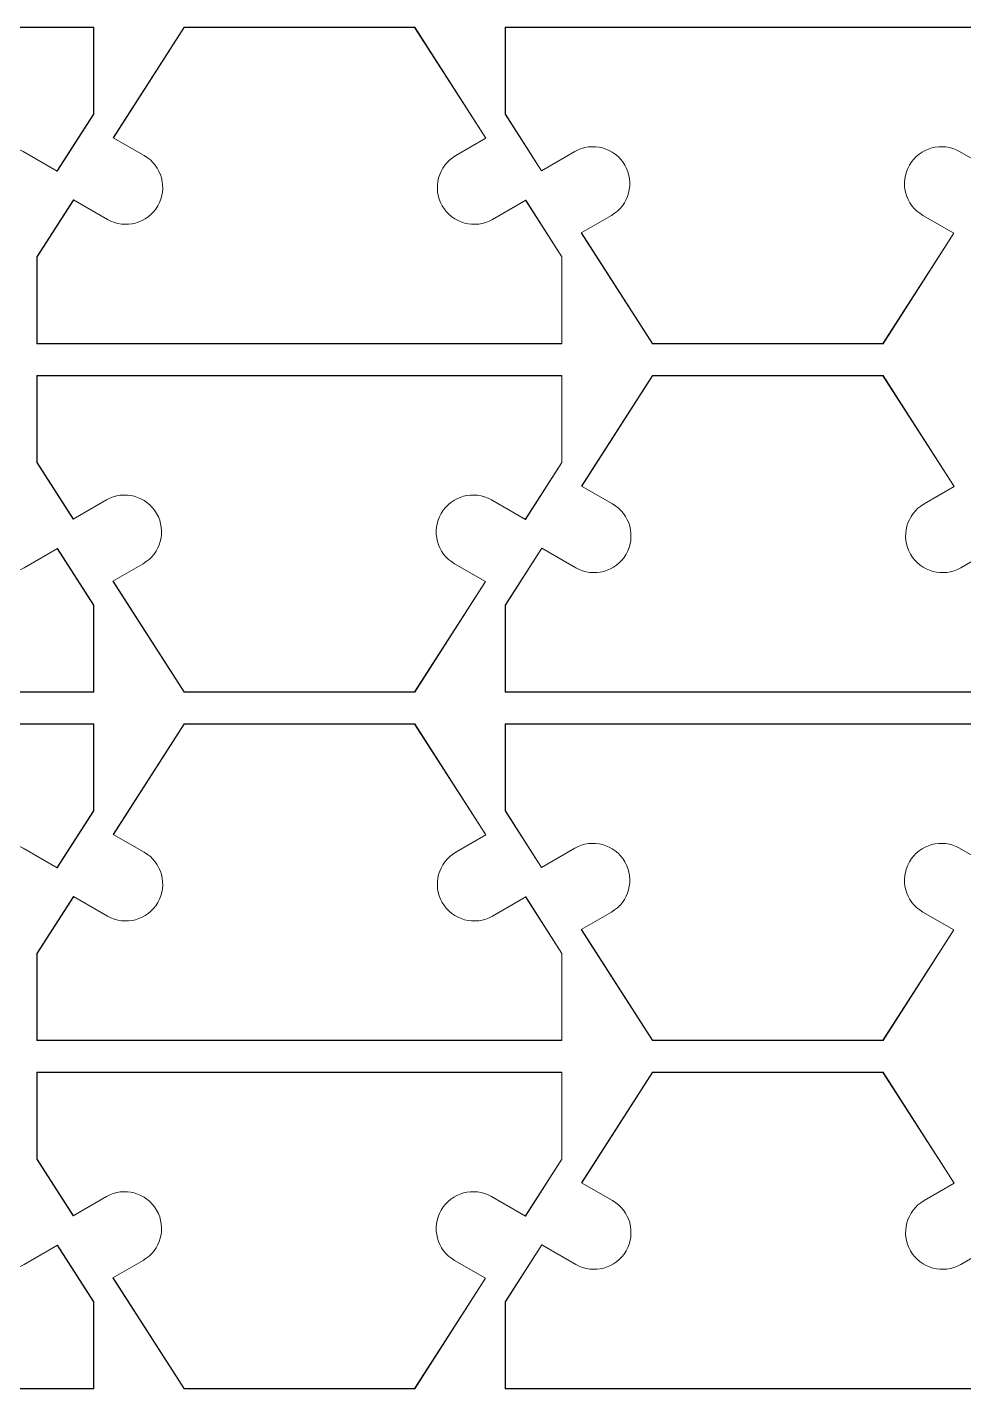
# Model space of a CAD drawing. Header units: metres. Extents: x 0 to 297, y 0 to 147.
# Drawn here: x 86.2 to 164.2, y 4.5 to 117.9 of the extents above; entities that cross this region are included whole.
import ezdxf

# ---------------------------------------------------------------- set-up
doc = ezdxf.new("R2010")
doc.units = ezdxf.units.M

msp = doc.modelspace()

# ---------------------------------------------------------------- linework, layer by layer
at = {"layer": 'layer 1', "color": 20, "lineweight": 9}
for points, knots in [([(91.7075, 117.8917), (91.7075, 117.8917), (47.9814, 117.8917), (47.9814, 117.8917), (47.9814, 117.8917), (47.9814, 117.8917), (47.98, 110.6442), (47.98, 110.6442), (47.98, 110.6442), (47.98, 110.6442), (51.0003, 105.9393), (51.0003, 105.9393), (51.0003, 105.9393), (51.0003, 105.9393), (53.7639, 107.5349), (53.7639, 107.5349), (53.7639, 107.5349), (55.2289, 108.3807), (57.1021, 107.8788), (57.9479, 106.4138), (57.9479, 106.4138), (58.7937, 104.9488), (58.2918, 103.0756), (56.8268, 102.2298), (56.8268, 102.2298), (56.8268, 102.2298), (54.3132, 100.7786), (54.3132, 100.7786), (54.3132, 100.7786), (54.3132, 100.7786), (60.2439, 91.54), (60.2439, 91.54), (60.2439, 91.54), (60.2439, 91.54), (79.4439, 91.54), (79.4439, 91.54), (79.4439, 91.54), (79.4439, 91.54), (85.3482, 100.7378), (85.3482, 100.7378), (85.3482, 100.7378), (85.3482, 100.7378), (82.764, 102.2298), (82.764, 102.2298), (82.764, 102.2298), (81.299, 103.0756), (80.7971, 104.9488), (81.6429, 106.4138), (81.6429, 106.4138), (82.4887, 107.8788), (84.3619, 108.3807), (85.8269, 107.5349), (85.8269, 107.5349), (85.8269, 107.5349), (88.6611, 105.8986), (88.6611, 105.8986), (88.6611, 105.8986), (88.6611, 105.8986), (91.7075, 110.6442), (91.7075, 110.6442), (91.7075, 110.6442), (91.7075, 110.6442), (91.7075, 117.8917), (91.7075, 117.8917)], [0, 0, 0, 0, 0.05882353, 0.05882353, 0.05882353, 0.05882353, 0.11764706, 0.11764706, 0.11764706, 0.11764706, 0.17647059, 0.17647059, 0.17647059, 0.17647059, 0.23529412, 0.23529412, 0.23529412, 0.23529412, 0.29411765, 0.29411765, 0.29411765, 0.29411765, 0.35294118, 0.35294118, 0.35294118, 0.35294118, 0.41176471, 0.41176471, 0.41176471, 0.41176471, 0.47058824, 0.47058824, 0.47058824, 0.47058824, 0.52941176, 0.52941176, 0.52941176, 0.52941176, 0.58823529, 0.58823529, 0.58823529, 0.58823529, 0.64705882, 0.64705882, 0.64705882, 0.64705882, 0.70588235, 0.70588235, 0.70588235, 0.70588235, 0.76470588, 0.76470588, 0.76470588, 0.76470588, 0.82352941, 0.82352941, 0.82352941, 0.82352941, 0.88235294, 0.88235294, 0.88235294, 0.88235294, 1, 1, 1, 1]), ([(91.6918, 117.8762), (91.6918, 117.8762), (47.9971, 117.8762), (47.9971, 117.8762), (47.9971, 117.8762), (47.9971, 117.8762), (47.9814, 117.8917), (47.9814, 117.8917)], [0, 0, 0, 0, 0.33333333, 0.33333333, 0.33333333, 0.33333333, 1, 1, 1, 1]), ([(86.98, 91.54), (86.98, 91.54), (130.7061, 91.54), (130.7061, 91.54), (130.7061, 91.54), (130.7061, 91.54), (130.7075, 98.7875), (130.7075, 98.7875), (130.7075, 98.7875), (130.7075, 98.7875), (127.6872, 103.4924), (127.6872, 103.4924), (127.6872, 103.4924), (127.6872, 103.4924), (124.9236, 101.8968), (124.9236, 101.8968), (124.9236, 101.8968), (123.4586, 101.051), (121.5854, 101.5529), (120.7396, 103.0179), (120.7396, 103.0179), (119.8938, 104.4829), (120.3957, 106.3561), (121.8607, 107.2019), (121.8607, 107.2019), (121.8607, 107.2019), (124.3743, 108.6531), (124.3743, 108.6531), (124.3743, 108.6531), (124.3743, 108.6531), (118.4436, 117.8917), (118.4436, 117.8917), (118.4436, 117.8917), (118.4436, 117.8917), (99.2436, 117.8917), (99.2436, 117.8917), (99.2436, 117.8917), (99.2436, 117.8917), (93.3393, 108.6939), (93.3393, 108.6939), (93.3393, 108.6939), (93.3393, 108.6939), (95.9235, 107.2019), (95.9235, 107.2019), (95.9235, 107.2019), (97.3885, 106.3561), (97.8904, 104.4829), (97.0446, 103.0179), (97.0446, 103.0179), (96.1988, 101.5529), (94.3256, 101.051), (92.8606, 101.8968), (92.8606, 101.8968), (92.8606, 101.8968), (90.0264, 103.5331), (90.0264, 103.5331), (90.0264, 103.5331), (90.0264, 103.5331), (86.98, 98.7875), (86.98, 98.7875), (86.98, 98.7875), (86.98, 98.7875), (86.98, 91.54), (86.98, 91.54)], [0, 0, 0, 0, 0.05882353, 0.05882353, 0.05882353, 0.05882353, 0.11764706, 0.11764706, 0.11764706, 0.11764706, 0.17647059, 0.17647059, 0.17647059, 0.17647059, 0.23529412, 0.23529412, 0.23529412, 0.23529412, 0.29411765, 0.29411765, 0.29411765, 0.29411765, 0.35294118, 0.35294118, 0.35294118, 0.35294118, 0.41176471, 0.41176471, 0.41176471, 0.41176471, 0.47058824, 0.47058824, 0.47058824, 0.47058824, 0.52941176, 0.52941176, 0.52941176, 0.52941176, 0.58823529, 0.58823529, 0.58823529, 0.58823529, 0.64705882, 0.64705882, 0.64705882, 0.64705882, 0.70588235, 0.70588235, 0.70588235, 0.70588235, 0.76470588, 0.76470588, 0.76470588, 0.76470588, 0.82352941, 0.82352941, 0.82352941, 0.82352941, 0.88235294, 0.88235294, 0.88235294, 0.88235294, 1, 1, 1, 1]), ([(91.7075, 110.6442), (91.7075, 110.6442), (91.6918, 110.6488), (91.6918, 110.6488), (91.6918, 110.6488), (91.6918, 110.6488), (91.6918, 117.8762), (91.6918, 117.8762), (91.6918, 117.8762), (91.6918, 117.8762), (91.7075, 117.8917), (91.7075, 117.8917)], [0, 0, 0, 0, 0.25, 0.25, 0.25, 0.25, 0.5, 0.5, 0.5, 0.5, 1, 1, 1, 1]), ([(99.2436, 117.8917), (99.2436, 117.8917), (99.2523, 117.8761), (99.2523, 117.8761), (99.2523, 117.8761), (99.2523, 117.8761), (93.3529, 108.6861), (93.3529, 108.6861)], [0, 0, 0, 0, 0.33333333, 0.33333333, 0.33333333, 0.33333333, 1, 1, 1, 1]), ([(118.4436, 117.8917), (118.4436, 117.8917), (118.4353, 117.8761), (118.4353, 117.8761), (118.4353, 117.8761), (118.4353, 117.8761), (99.2523, 117.8761), (99.2523, 117.8761)], [0, 0, 0, 0, 0.33333333, 0.33333333, 0.33333333, 0.33333333, 1, 1, 1, 1]), ([(169.7075, 117.8917), (169.7075, 117.8917), (125.9814, 117.8917), (125.9814, 117.8917), (125.9814, 117.8917), (125.9814, 117.8917), (125.98, 110.6442), (125.98, 110.6442), (125.98, 110.6442), (125.98, 110.6442), (129.0003, 105.9393), (129.0003, 105.9393), (129.0003, 105.9393), (129.0003, 105.9393), (131.7639, 107.5349), (131.7639, 107.5349), (131.7639, 107.5349), (133.2289, 108.3807), (135.1021, 107.8788), (135.9479, 106.4138), (135.9479, 106.4138), (136.7937, 104.9488), (136.2918, 103.0756), (134.8268, 102.2298), (134.8268, 102.2298), (134.8268, 102.2298), (132.3132, 100.7786), (132.3132, 100.7786), (132.3132, 100.7786), (132.3132, 100.7786), (138.2439, 91.54), (138.2439, 91.54), (138.2439, 91.54), (138.2439, 91.54), (157.4439, 91.54), (157.4439, 91.54), (157.4439, 91.54), (157.4439, 91.54), (163.3482, 100.7378), (163.3482, 100.7378), (163.3482, 100.7378), (163.3482, 100.7378), (160.764, 102.2298), (160.764, 102.2298), (160.764, 102.2298), (159.299, 103.0756), (158.7971, 104.9488), (159.6429, 106.4138), (159.6429, 106.4138), (160.4887, 107.8788), (162.3619, 108.3807), (163.8269, 107.5349), (163.8269, 107.5349), (163.8269, 107.5349), (166.6611, 105.8986), (166.6611, 105.8986), (166.6611, 105.8986), (166.6611, 105.8986), (169.7075, 110.6442), (169.7075, 110.6442), (169.7075, 110.6442), (169.7075, 110.6442), (169.7075, 117.8917), (169.7075, 117.8917)], [0, 0, 0, 0, 0.05882353, 0.05882353, 0.05882353, 0.05882353, 0.11764706, 0.11764706, 0.11764706, 0.11764706, 0.17647059, 0.17647059, 0.17647059, 0.17647059, 0.23529412, 0.23529412, 0.23529412, 0.23529412, 0.29411765, 0.29411765, 0.29411765, 0.29411765, 0.35294118, 0.35294118, 0.35294118, 0.35294118, 0.41176471, 0.41176471, 0.41176471, 0.41176471, 0.47058824, 0.47058824, 0.47058824, 0.47058824, 0.52941176, 0.52941176, 0.52941176, 0.52941176, 0.58823529, 0.58823529, 0.58823529, 0.58823529, 0.64705882, 0.64705882, 0.64705882, 0.64705882, 0.70588235, 0.70588235, 0.70588235, 0.70588235, 0.76470588, 0.76470588, 0.76470588, 0.76470588, 0.82352941, 0.82352941, 0.82352941, 0.82352941, 0.88235294, 0.88235294, 0.88235294, 0.88235294, 1, 1, 1, 1]), ([(169.6918, 117.8762), (169.6918, 117.8762), (125.9971, 117.8762), (125.9971, 117.8762), (125.9971, 117.8762), (125.9971, 117.8762), (125.9814, 117.8917), (125.9814, 117.8917)], [0, 0, 0, 0, 0.33333333, 0.33333333, 0.33333333, 0.33333333, 1, 1, 1, 1]), ([(125.98, 110.6442), (125.98, 110.6442), (125.9956, 110.6488), (125.9956, 110.6488), (125.9956, 110.6488), (125.9956, 110.6488), (129.0138, 105.9471), (129.0138, 105.9471)], [0, 0, 0, 0, 0.33333333, 0.33333333, 0.33333333, 0.33333333, 1, 1, 1, 1]), ([(130.7075, 98.7875), (130.7075, 98.7875), (130.6919, 98.7829), (130.6919, 98.7829), (130.6919, 98.7829), (130.6919, 98.7829), (127.6737, 103.4846), (127.6737, 103.4846)], [0, 0, 0, 0, 0.33333333, 0.33333333, 0.33333333, 0.33333333, 1, 1, 1, 1]), ([(157.4439, 91.54), (157.4439, 91.54), (157.4352, 91.5556), (157.4352, 91.5556), (157.4352, 91.5556), (157.4352, 91.5556), (163.3346, 100.7456), (163.3346, 100.7456)], [0, 0, 0, 0, 0.33333333, 0.33333333, 0.33333333, 0.33333333, 1, 1, 1, 1]), ([(86.98, 98.7875), (86.98, 98.7875), (86.9957, 98.7829), (86.9957, 98.7829), (86.9957, 98.7829), (86.9957, 98.7829), (86.9957, 91.5555), (86.9957, 91.5555), (86.9957, 91.5555), (86.9957, 91.5555), (86.98, 91.54), (86.98, 91.54)], [0, 0, 0, 0, 0.25, 0.25, 0.25, 0.25, 0.5, 0.5, 0.5, 0.5, 1, 1, 1, 1]), ([(86.9957, 91.5555), (86.9957, 91.5555), (130.6904, 91.5555), (130.6904, 91.5555), (130.6904, 91.5555), (130.6904, 91.5555), (130.7061, 91.54), (130.7061, 91.54)], [0, 0, 0, 0, 0.33333333, 0.33333333, 0.33333333, 0.33333333, 1, 1, 1, 1]), ([(138.2439, 91.54), (138.2439, 91.54), (138.2522, 91.5556), (138.2522, 91.5556), (138.2522, 91.5556), (138.2522, 91.5556), (157.4352, 91.5556), (157.4352, 91.5556)], [0, 0, 0, 0, 0.33333333, 0.33333333, 0.33333333, 0.33333333, 1, 1, 1, 1]), ([(47.98, 62.54), (47.98, 62.54), (91.7061, 62.54), (91.7061, 62.54), (91.7061, 62.54), (91.7061, 62.54), (91.7075, 69.7875), (91.7075, 69.7875), (91.7075, 69.7875), (91.7075, 69.7875), (88.6872, 74.4924), (88.6872, 74.4924), (88.6872, 74.4924), (88.6872, 74.4924), (85.9236, 72.8968), (85.9236, 72.8968), (85.9236, 72.8968), (84.4586, 72.051), (82.5854, 72.5529), (81.7396, 74.0179), (81.7396, 74.0179), (80.8938, 75.4829), (81.3957, 77.3561), (82.8607, 78.2019), (82.8607, 78.2019), (82.8607, 78.2019), (85.3743, 79.6531), (85.3743, 79.6531), (85.3743, 79.6531), (85.3743, 79.6531), (79.4436, 88.8917), (79.4436, 88.8917), (79.4436, 88.8917), (79.4436, 88.8917), (60.2436, 88.8917), (60.2436, 88.8917), (60.2436, 88.8917), (60.2436, 88.8917), (54.3393, 79.6939), (54.3393, 79.6939), (54.3393, 79.6939), (54.3393, 79.6939), (56.9235, 78.2019), (56.9235, 78.2019), (56.9235, 78.2019), (58.3885, 77.3561), (58.8904, 75.4829), (58.0446, 74.0179), (58.0446, 74.0179), (57.1988, 72.5529), (55.3256, 72.051), (53.8606, 72.8968), (53.8606, 72.8968), (53.8606, 72.8968), (51.0264, 74.5331), (51.0264, 74.5331), (51.0264, 74.5331), (51.0264, 74.5331), (47.98, 69.7875), (47.98, 69.7875), (47.98, 69.7875), (47.98, 69.7875), (47.98, 62.54), (47.98, 62.54)], [0, 0, 0, 0, 0.05882353, 0.05882353, 0.05882353, 0.05882353, 0.11764706, 0.11764706, 0.11764706, 0.11764706, 0.17647059, 0.17647059, 0.17647059, 0.17647059, 0.23529412, 0.23529412, 0.23529412, 0.23529412, 0.29411765, 0.29411765, 0.29411765, 0.29411765, 0.35294118, 0.35294118, 0.35294118, 0.35294118, 0.41176471, 0.41176471, 0.41176471, 0.41176471, 0.47058824, 0.47058824, 0.47058824, 0.47058824, 0.52941176, 0.52941176, 0.52941176, 0.52941176, 0.58823529, 0.58823529, 0.58823529, 0.58823529, 0.64705882, 0.64705882, 0.64705882, 0.64705882, 0.70588235, 0.70588235, 0.70588235, 0.70588235, 0.76470588, 0.76470588, 0.76470588, 0.76470588, 0.82352941, 0.82352941, 0.82352941, 0.82352941, 0.88235294, 0.88235294, 0.88235294, 0.88235294, 1, 1, 1, 1]), ([(130.7075, 88.8917), (130.7075, 88.8917), (86.9814, 88.8917), (86.9814, 88.8917), (86.9814, 88.8917), (86.9814, 88.8917), (86.98, 81.6442), (86.98, 81.6442), (86.98, 81.6442), (86.98, 81.6442), (90.0003, 76.9393), (90.0003, 76.9393), (90.0003, 76.9393), (90.0003, 76.9393), (92.7639, 78.5349), (92.7639, 78.5349), (92.7639, 78.5349), (94.2289, 79.3807), (96.1021, 78.8788), (96.9479, 77.4138), (96.9479, 77.4138), (97.7937, 75.9488), (97.2918, 74.0756), (95.8268, 73.2298), (95.8268, 73.2298), (95.8268, 73.2298), (93.3132, 71.7786), (93.3132, 71.7786), (93.3132, 71.7786), (93.3132, 71.7786), (99.2439, 62.54), (99.2439, 62.54), (99.2439, 62.54), (99.2439, 62.54), (118.4439, 62.54), (118.4439, 62.54), (118.4439, 62.54), (118.4439, 62.54), (124.3482, 71.7378), (124.3482, 71.7378), (124.3482, 71.7378), (124.3482, 71.7378), (121.764, 73.2298), (121.764, 73.2298), (121.764, 73.2298), (120.299, 74.0756), (119.7971, 75.9488), (120.6429, 77.4138), (120.6429, 77.4138), (121.4887, 78.8788), (123.3619, 79.3807), (124.8269, 78.5349), (124.8269, 78.5349), (124.8269, 78.5349), (127.6611, 76.8986), (127.6611, 76.8986), (127.6611, 76.8986), (127.6611, 76.8986), (130.7075, 81.6442), (130.7075, 81.6442), (130.7075, 81.6442), (130.7075, 81.6442), (130.7075, 88.8917), (130.7075, 88.8917)], [0, 0, 0, 0, 0.05882353, 0.05882353, 0.05882353, 0.05882353, 0.11764706, 0.11764706, 0.11764706, 0.11764706, 0.17647059, 0.17647059, 0.17647059, 0.17647059, 0.23529412, 0.23529412, 0.23529412, 0.23529412, 0.29411765, 0.29411765, 0.29411765, 0.29411765, 0.35294118, 0.35294118, 0.35294118, 0.35294118, 0.41176471, 0.41176471, 0.41176471, 0.41176471, 0.47058824, 0.47058824, 0.47058824, 0.47058824, 0.52941176, 0.52941176, 0.52941176, 0.52941176, 0.58823529, 0.58823529, 0.58823529, 0.58823529, 0.64705882, 0.64705882, 0.64705882, 0.64705882, 0.70588235, 0.70588235, 0.70588235, 0.70588235, 0.76470588, 0.76470588, 0.76470588, 0.76470588, 0.82352941, 0.82352941, 0.82352941, 0.82352941, 0.88235294, 0.88235294, 0.88235294, 0.88235294, 1, 1, 1, 1]), ([(130.6918, 88.8762), (130.6918, 88.8762), (86.9971, 88.8762), (86.9971, 88.8762), (86.9971, 88.8762), (86.9971, 88.8762), (86.9814, 88.8917), (86.9814, 88.8917)], [0, 0, 0, 0, 0.33333333, 0.33333333, 0.33333333, 0.33333333, 1, 1, 1, 1]), ([(125.98, 62.54), (125.98, 62.54), (169.7061, 62.54), (169.7061, 62.54), (169.7061, 62.54), (169.7061, 62.54), (169.7075, 69.7875), (169.7075, 69.7875), (169.7075, 69.7875), (169.7075, 69.7875), (166.6872, 74.4924), (166.6872, 74.4924), (166.6872, 74.4924), (166.6872, 74.4924), (163.9236, 72.8968), (163.9236, 72.8968), (163.9236, 72.8968), (162.4586, 72.051), (160.5854, 72.5529), (159.7396, 74.0179), (159.7396, 74.0179), (158.8938, 75.4829), (159.3957, 77.3561), (160.8607, 78.2019), (160.8607, 78.2019), (160.8607, 78.2019), (163.3743, 79.6531), (163.3743, 79.6531), (163.3743, 79.6531), (163.3743, 79.6531), (157.4436, 88.8917), (157.4436, 88.8917), (157.4436, 88.8917), (157.4436, 88.8917), (138.2436, 88.8917), (138.2436, 88.8917), (138.2436, 88.8917), (138.2436, 88.8917), (132.3393, 79.6939), (132.3393, 79.6939), (132.3393, 79.6939), (132.3393, 79.6939), (134.9235, 78.2019), (134.9235, 78.2019), (134.9235, 78.2019), (136.3885, 77.3561), (136.8904, 75.4829), (136.0446, 74.0179), (136.0446, 74.0179), (135.1988, 72.5529), (133.3256, 72.051), (131.8606, 72.8968), (131.8606, 72.8968), (131.8606, 72.8968), (129.0264, 74.5331), (129.0264, 74.5331), (129.0264, 74.5331), (129.0264, 74.5331), (125.98, 69.7875), (125.98, 69.7875), (125.98, 69.7875), (125.98, 69.7875), (125.98, 62.54), (125.98, 62.54)], [0, 0, 0, 0, 0.05882353, 0.05882353, 0.05882353, 0.05882353, 0.11764706, 0.11764706, 0.11764706, 0.11764706, 0.17647059, 0.17647059, 0.17647059, 0.17647059, 0.23529412, 0.23529412, 0.23529412, 0.23529412, 0.29411765, 0.29411765, 0.29411765, 0.29411765, 0.35294118, 0.35294118, 0.35294118, 0.35294118, 0.41176471, 0.41176471, 0.41176471, 0.41176471, 0.47058824, 0.47058824, 0.47058824, 0.47058824, 0.52941176, 0.52941176, 0.52941176, 0.52941176, 0.58823529, 0.58823529, 0.58823529, 0.58823529, 0.64705882, 0.64705882, 0.64705882, 0.64705882, 0.70588235, 0.70588235, 0.70588235, 0.70588235, 0.76470588, 0.76470588, 0.76470588, 0.76470588, 0.82352941, 0.82352941, 0.82352941, 0.82352941, 0.88235294, 0.88235294, 0.88235294, 0.88235294, 1, 1, 1, 1]), ([(130.7075, 81.6442), (130.7075, 81.6442), (130.6918, 81.6488), (130.6918, 81.6488), (130.6918, 81.6488), (130.6918, 81.6488), (130.6918, 88.8762), (130.6918, 88.8762), (130.6918, 88.8762), (130.6918, 88.8762), (130.7075, 88.8917), (130.7075, 88.8917)], [0, 0, 0, 0, 0.25, 0.25, 0.25, 0.25, 0.5, 0.5, 0.5, 0.5, 1, 1, 1, 1]), ([(138.2436, 88.8917), (138.2436, 88.8917), (138.2523, 88.8761), (138.2523, 88.8761), (138.2523, 88.8761), (138.2523, 88.8761), (132.3529, 79.6861), (132.3529, 79.6861)], [0, 0, 0, 0, 0.33333333, 0.33333333, 0.33333333, 0.33333333, 1, 1, 1, 1]), ([(157.4436, 88.8917), (157.4436, 88.8917), (157.4353, 88.8761), (157.4353, 88.8761), (157.4353, 88.8761), (157.4353, 88.8761), (138.2523, 88.8761), (138.2523, 88.8761)], [0, 0, 0, 0, 0.33333333, 0.33333333, 0.33333333, 0.33333333, 1, 1, 1, 1]), ([(86.98, 81.6442), (86.98, 81.6442), (86.9956, 81.6488), (86.9956, 81.6488), (86.9956, 81.6488), (86.9956, 81.6488), (90.0138, 76.9471), (90.0138, 76.9471)], [0, 0, 0, 0, 0.33333333, 0.33333333, 0.33333333, 0.33333333, 1, 1, 1, 1]), ([(91.7075, 69.7875), (91.7075, 69.7875), (91.6919, 69.7829), (91.6919, 69.7829), (91.6919, 69.7829), (91.6919, 69.7829), (88.6737, 74.4846), (88.6737, 74.4846)], [0, 0, 0, 0, 0.33333333, 0.33333333, 0.33333333, 0.33333333, 1, 1, 1, 1]), ([(118.4439, 62.54), (118.4439, 62.54), (118.4352, 62.5556), (118.4352, 62.5556), (118.4352, 62.5556), (118.4352, 62.5556), (124.3346, 71.7456), (124.3346, 71.7456)], [0, 0, 0, 0, 0.33333333, 0.33333333, 0.33333333, 0.33333333, 1, 1, 1, 1]), ([(125.98, 69.7875), (125.98, 69.7875), (125.9957, 69.7829), (125.9957, 69.7829), (125.9957, 69.7829), (125.9957, 69.7829), (125.9957, 62.5555), (125.9957, 62.5555), (125.9957, 62.5555), (125.9957, 62.5555), (125.98, 62.54), (125.98, 62.54)], [0, 0, 0, 0, 0.25, 0.25, 0.25, 0.25, 0.5, 0.5, 0.5, 0.5, 1, 1, 1, 1]), ([(47.9957, 62.5555), (47.9957, 62.5555), (91.6904, 62.5555), (91.6904, 62.5555), (91.6904, 62.5555), (91.6904, 62.5555), (91.7061, 62.54), (91.7061, 62.54)], [0, 0, 0, 0, 0.33333333, 0.33333333, 0.33333333, 0.33333333, 1, 1, 1, 1]), ([(99.2439, 62.54), (99.2439, 62.54), (99.2522, 62.5556), (99.2522, 62.5556), (99.2522, 62.5556), (99.2522, 62.5556), (118.4352, 62.5556), (118.4352, 62.5556)], [0, 0, 0, 0, 0.33333333, 0.33333333, 0.33333333, 0.33333333, 1, 1, 1, 1]), ([(125.9957, 62.5555), (125.9957, 62.5555), (169.6904, 62.5555), (169.6904, 62.5555), (169.6904, 62.5555), (169.6904, 62.5555), (169.7061, 62.54), (169.7061, 62.54)], [0, 0, 0, 0, 0.33333333, 0.33333333, 0.33333333, 0.33333333, 1, 1, 1, 1]), ([(91.7075, 59.8917), (91.7075, 59.8917), (47.9814, 59.8917), (47.9814, 59.8917), (47.9814, 59.8917), (47.9814, 59.8917), (47.98, 52.6442), (47.98, 52.6442), (47.98, 52.6442), (47.98, 52.6442), (51.0003, 47.9393), (51.0003, 47.9393), (51.0003, 47.9393), (51.0003, 47.9393), (53.7639, 49.5349), (53.7639, 49.5349), (53.7639, 49.5349), (55.2289, 50.3807), (57.1021, 49.8788), (57.9479, 48.4138), (57.9479, 48.4138), (58.7937, 46.9488), (58.2918, 45.0756), (56.8268, 44.2298), (56.8268, 44.2298), (56.8268, 44.2298), (54.3132, 42.7786), (54.3132, 42.7786), (54.3132, 42.7786), (54.3132, 42.7786), (60.2439, 33.54), (60.2439, 33.54), (60.2439, 33.54), (60.2439, 33.54), (79.4439, 33.54), (79.4439, 33.54), (79.4439, 33.54), (79.4439, 33.54), (85.3482, 42.7378), (85.3482, 42.7378), (85.3482, 42.7378), (85.3482, 42.7378), (82.764, 44.2298), (82.764, 44.2298), (82.764, 44.2298), (81.299, 45.0756), (80.7971, 46.9488), (81.6429, 48.4138), (81.6429, 48.4138), (82.4887, 49.8788), (84.3619, 50.3807), (85.8269, 49.5349), (85.8269, 49.5349), (85.8269, 49.5349), (88.6611, 47.8986), (88.6611, 47.8986), (88.6611, 47.8986), (88.6611, 47.8986), (91.7075, 52.6442), (91.7075, 52.6442), (91.7075, 52.6442), (91.7075, 52.6442), (91.7075, 59.8917), (91.7075, 59.8917)], [0, 0, 0, 0, 0.05882353, 0.05882353, 0.05882353, 0.05882353, 0.11764706, 0.11764706, 0.11764706, 0.11764706, 0.17647059, 0.17647059, 0.17647059, 0.17647059, 0.23529412, 0.23529412, 0.23529412, 0.23529412, 0.29411765, 0.29411765, 0.29411765, 0.29411765, 0.35294118, 0.35294118, 0.35294118, 0.35294118, 0.41176471, 0.41176471, 0.41176471, 0.41176471, 0.47058824, 0.47058824, 0.47058824, 0.47058824, 0.52941176, 0.52941176, 0.52941176, 0.52941176, 0.58823529, 0.58823529, 0.58823529, 0.58823529, 0.64705882, 0.64705882, 0.64705882, 0.64705882, 0.70588235, 0.70588235, 0.70588235, 0.70588235, 0.76470588, 0.76470588, 0.76470588, 0.76470588, 0.82352941, 0.82352941, 0.82352941, 0.82352941, 0.88235294, 0.88235294, 0.88235294, 0.88235294, 1, 1, 1, 1]), ([(91.6918, 59.8762), (91.6918, 59.8762), (47.9971, 59.8762), (47.9971, 59.8762), (47.9971, 59.8762), (47.9971, 59.8762), (47.9814, 59.8917), (47.9814, 59.8917)], [0, 0, 0, 0, 0.33333333, 0.33333333, 0.33333333, 0.33333333, 1, 1, 1, 1]), ([(86.98, 33.54), (86.98, 33.54), (130.7061, 33.54), (130.7061, 33.54), (130.7061, 33.54), (130.7061, 33.54), (130.7075, 40.7875), (130.7075, 40.7875), (130.7075, 40.7875), (130.7075, 40.7875), (127.6872, 45.4924), (127.6872, 45.4924), (127.6872, 45.4924), (127.6872, 45.4924), (124.9236, 43.8968), (124.9236, 43.8968), (124.9236, 43.8968), (123.4586, 43.051), (121.5854, 43.5529), (120.7396, 45.0179), (120.7396, 45.0179), (119.8938, 46.4829), (120.3957, 48.3561), (121.8607, 49.2019), (121.8607, 49.2019), (121.8607, 49.2019), (124.3743, 50.6531), (124.3743, 50.6531), (124.3743, 50.6531), (124.3743, 50.6531), (118.4436, 59.8917), (118.4436, 59.8917), (118.4436, 59.8917), (118.4436, 59.8917), (99.2436, 59.8917), (99.2436, 59.8917), (99.2436, 59.8917), (99.2436, 59.8917), (93.3393, 50.6939), (93.3393, 50.6939), (93.3393, 50.6939), (93.3393, 50.6939), (95.9235, 49.2019), (95.9235, 49.2019), (95.9235, 49.2019), (97.3885, 48.3561), (97.8904, 46.4829), (97.0446, 45.0179), (97.0446, 45.0179), (96.1988, 43.5529), (94.3256, 43.051), (92.8606, 43.8968), (92.8606, 43.8968), (92.8606, 43.8968), (90.0264, 45.5331), (90.0264, 45.5331), (90.0264, 45.5331), (90.0264, 45.5331), (86.98, 40.7875), (86.98, 40.7875), (86.98, 40.7875), (86.98, 40.7875), (86.98, 33.54), (86.98, 33.54)], [0, 0, 0, 0, 0.05882353, 0.05882353, 0.05882353, 0.05882353, 0.11764706, 0.11764706, 0.11764706, 0.11764706, 0.17647059, 0.17647059, 0.17647059, 0.17647059, 0.23529412, 0.23529412, 0.23529412, 0.23529412, 0.29411765, 0.29411765, 0.29411765, 0.29411765, 0.35294118, 0.35294118, 0.35294118, 0.35294118, 0.41176471, 0.41176471, 0.41176471, 0.41176471, 0.47058824, 0.47058824, 0.47058824, 0.47058824, 0.52941176, 0.52941176, 0.52941176, 0.52941176, 0.58823529, 0.58823529, 0.58823529, 0.58823529, 0.64705882, 0.64705882, 0.64705882, 0.64705882, 0.70588235, 0.70588235, 0.70588235, 0.70588235, 0.76470588, 0.76470588, 0.76470588, 0.76470588, 0.82352941, 0.82352941, 0.82352941, 0.82352941, 0.88235294, 0.88235294, 0.88235294, 0.88235294, 1, 1, 1, 1]), ([(91.7075, 52.6442), (91.7075, 52.6442), (91.6918, 52.6488), (91.6918, 52.6488), (91.6918, 52.6488), (91.6918, 52.6488), (91.6918, 59.8762), (91.6918, 59.8762), (91.6918, 59.8762), (91.6918, 59.8762), (91.7075, 59.8917), (91.7075, 59.8917)], [0, 0, 0, 0, 0.25, 0.25, 0.25, 0.25, 0.5, 0.5, 0.5, 0.5, 1, 1, 1, 1]), ([(99.2436, 59.8917), (99.2436, 59.8917), (99.2523, 59.8761), (99.2523, 59.8761), (99.2523, 59.8761), (99.2523, 59.8761), (93.3529, 50.6861), (93.3529, 50.6861)], [0, 0, 0, 0, 0.33333333, 0.33333333, 0.33333333, 0.33333333, 1, 1, 1, 1]), ([(118.4436, 59.8917), (118.4436, 59.8917), (118.4353, 59.8761), (118.4353, 59.8761), (118.4353, 59.8761), (118.4353, 59.8761), (99.2523, 59.8761), (99.2523, 59.8761)], [0, 0, 0, 0, 0.33333333, 0.33333333, 0.33333333, 0.33333333, 1, 1, 1, 1]), ([(169.7075, 59.8917), (169.7075, 59.8917), (125.9814, 59.8917), (125.9814, 59.8917), (125.9814, 59.8917), (125.9814, 59.8917), (125.98, 52.6442), (125.98, 52.6442), (125.98, 52.6442), (125.98, 52.6442), (129.0003, 47.9393), (129.0003, 47.9393), (129.0003, 47.9393), (129.0003, 47.9393), (131.7639, 49.5349), (131.7639, 49.5349), (131.7639, 49.5349), (133.2289, 50.3807), (135.1021, 49.8788), (135.9479, 48.4138), (135.9479, 48.4138), (136.7937, 46.9488), (136.2918, 45.0756), (134.8268, 44.2298), (134.8268, 44.2298), (134.8268, 44.2298), (132.3132, 42.7786), (132.3132, 42.7786), (132.3132, 42.7786), (132.3132, 42.7786), (138.2439, 33.54), (138.2439, 33.54), (138.2439, 33.54), (138.2439, 33.54), (157.4439, 33.54), (157.4439, 33.54), (157.4439, 33.54), (157.4439, 33.54), (163.3482, 42.7378), (163.3482, 42.7378), (163.3482, 42.7378), (163.3482, 42.7378), (160.764, 44.2298), (160.764, 44.2298), (160.764, 44.2298), (159.299, 45.0756), (158.7971, 46.9488), (159.6429, 48.4138), (159.6429, 48.4138), (160.4887, 49.8788), (162.3619, 50.3807), (163.8269, 49.5349), (163.8269, 49.5349), (163.8269, 49.5349), (166.6611, 47.8986), (166.6611, 47.8986), (166.6611, 47.8986), (166.6611, 47.8986), (169.7075, 52.6442), (169.7075, 52.6442), (169.7075, 52.6442), (169.7075, 52.6442), (169.7075, 59.8917), (169.7075, 59.8917)], [0, 0, 0, 0, 0.05882353, 0.05882353, 0.05882353, 0.05882353, 0.11764706, 0.11764706, 0.11764706, 0.11764706, 0.17647059, 0.17647059, 0.17647059, 0.17647059, 0.23529412, 0.23529412, 0.23529412, 0.23529412, 0.29411765, 0.29411765, 0.29411765, 0.29411765, 0.35294118, 0.35294118, 0.35294118, 0.35294118, 0.41176471, 0.41176471, 0.41176471, 0.41176471, 0.47058824, 0.47058824, 0.47058824, 0.47058824, 0.52941176, 0.52941176, 0.52941176, 0.52941176, 0.58823529, 0.58823529, 0.58823529, 0.58823529, 0.64705882, 0.64705882, 0.64705882, 0.64705882, 0.70588235, 0.70588235, 0.70588235, 0.70588235, 0.76470588, 0.76470588, 0.76470588, 0.76470588, 0.82352941, 0.82352941, 0.82352941, 0.82352941, 0.88235294, 0.88235294, 0.88235294, 0.88235294, 1, 1, 1, 1]), ([(169.6918, 59.8762), (169.6918, 59.8762), (125.9971, 59.8762), (125.9971, 59.8762), (125.9971, 59.8762), (125.9971, 59.8762), (125.9814, 59.8917), (125.9814, 59.8917)], [0, 0, 0, 0, 0.33333333, 0.33333333, 0.33333333, 0.33333333, 1, 1, 1, 1]), ([(125.98, 52.6442), (125.98, 52.6442), (125.9956, 52.6488), (125.9956, 52.6488), (125.9956, 52.6488), (125.9956, 52.6488), (129.0138, 47.9471), (129.0138, 47.9471)], [0, 0, 0, 0, 0.33333333, 0.33333333, 0.33333333, 0.33333333, 1, 1, 1, 1]), ([(130.7075, 40.7875), (130.7075, 40.7875), (130.6919, 40.7829), (130.6919, 40.7829), (130.6919, 40.7829), (130.6919, 40.7829), (127.6737, 45.4846), (127.6737, 45.4846)], [0, 0, 0, 0, 0.33333333, 0.33333333, 0.33333333, 0.33333333, 1, 1, 1, 1]), ([(157.4439, 33.54), (157.4439, 33.54), (157.4352, 33.5556), (157.4352, 33.5556), (157.4352, 33.5556), (157.4352, 33.5556), (163.3346, 42.7456), (163.3346, 42.7456)], [0, 0, 0, 0, 0.33333333, 0.33333333, 0.33333333, 0.33333333, 1, 1, 1, 1]), ([(86.98, 40.7875), (86.98, 40.7875), (86.9957, 40.7829), (86.9957, 40.7829), (86.9957, 40.7829), (86.9957, 40.7829), (86.9957, 33.5555), (86.9957, 33.5555), (86.9957, 33.5555), (86.9957, 33.5555), (86.98, 33.54), (86.98, 33.54)], [0, 0, 0, 0, 0.25, 0.25, 0.25, 0.25, 0.5, 0.5, 0.5, 0.5, 1, 1, 1, 1]), ([(86.9957, 33.5555), (86.9957, 33.5555), (130.6904, 33.5555), (130.6904, 33.5555), (130.6904, 33.5555), (130.6904, 33.5555), (130.7061, 33.54), (130.7061, 33.54)], [0, 0, 0, 0, 0.33333333, 0.33333333, 0.33333333, 0.33333333, 1, 1, 1, 1]), ([(138.2439, 33.54), (138.2439, 33.54), (138.2522, 33.5556), (138.2522, 33.5556), (138.2522, 33.5556), (138.2522, 33.5556), (157.4352, 33.5556), (157.4352, 33.5556)], [0, 0, 0, 0, 0.33333333, 0.33333333, 0.33333333, 0.33333333, 1, 1, 1, 1]), ([(47.98, 4.54), (47.98, 4.54), (91.7061, 4.54), (91.7061, 4.54), (91.7061, 4.54), (91.7061, 4.54), (91.7075, 11.7875), (91.7075, 11.7875), (91.7075, 11.7875), (91.7075, 11.7875), (88.6872, 16.4924), (88.6872, 16.4924), (88.6872, 16.4924), (88.6872, 16.4924), (85.9236, 14.8968), (85.9236, 14.8968), (85.9236, 14.8968), (84.4586, 14.051), (82.5854, 14.5529), (81.7396, 16.0179), (81.7396, 16.0179), (80.8938, 17.4829), (81.3957, 19.3561), (82.8607, 20.2019), (82.8607, 20.2019), (82.8607, 20.2019), (85.3743, 21.6531), (85.3743, 21.6531), (85.3743, 21.6531), (85.3743, 21.6531), (79.4436, 30.8917), (79.4436, 30.8917), (79.4436, 30.8917), (79.4436, 30.8917), (60.2436, 30.8917), (60.2436, 30.8917), (60.2436, 30.8917), (60.2436, 30.8917), (54.3393, 21.6939), (54.3393, 21.6939), (54.3393, 21.6939), (54.3393, 21.6939), (56.9235, 20.2019), (56.9235, 20.2019), (56.9235, 20.2019), (58.3885, 19.3561), (58.8904, 17.4829), (58.0446, 16.0179), (58.0446, 16.0179), (57.1988, 14.5529), (55.3256, 14.051), (53.8606, 14.8968), (53.8606, 14.8968), (53.8606, 14.8968), (51.0264, 16.5331), (51.0264, 16.5331), (51.0264, 16.5331), (51.0264, 16.5331), (47.98, 11.7875), (47.98, 11.7875), (47.98, 11.7875), (47.98, 11.7875), (47.98, 4.54), (47.98, 4.54)], [0, 0, 0, 0, 0.05882353, 0.05882353, 0.05882353, 0.05882353, 0.11764706, 0.11764706, 0.11764706, 0.11764706, 0.17647059, 0.17647059, 0.17647059, 0.17647059, 0.23529412, 0.23529412, 0.23529412, 0.23529412, 0.29411765, 0.29411765, 0.29411765, 0.29411765, 0.35294118, 0.35294118, 0.35294118, 0.35294118, 0.41176471, 0.41176471, 0.41176471, 0.41176471, 0.47058824, 0.47058824, 0.47058824, 0.47058824, 0.52941176, 0.52941176, 0.52941176, 0.52941176, 0.58823529, 0.58823529, 0.58823529, 0.58823529, 0.64705882, 0.64705882, 0.64705882, 0.64705882, 0.70588235, 0.70588235, 0.70588235, 0.70588235, 0.76470588, 0.76470588, 0.76470588, 0.76470588, 0.82352941, 0.82352941, 0.82352941, 0.82352941, 0.88235294, 0.88235294, 0.88235294, 0.88235294, 1, 1, 1, 1]), ([(130.7075, 30.8917), (130.7075, 30.8917), (86.9814, 30.8917), (86.9814, 30.8917), (86.9814, 30.8917), (86.9814, 30.8917), (86.98, 23.6442), (86.98, 23.6442), (86.98, 23.6442), (86.98, 23.6442), (90.0003, 18.9393), (90.0003, 18.9393), (90.0003, 18.9393), (90.0003, 18.9393), (92.7639, 20.5349), (92.7639, 20.5349), (92.7639, 20.5349), (94.2289, 21.3807), (96.1021, 20.8788), (96.9479, 19.4138), (96.9479, 19.4138), (97.7937, 17.9488), (97.2918, 16.0756), (95.8268, 15.2298), (95.8268, 15.2298), (95.8268, 15.2298), (93.3132, 13.7786), (93.3132, 13.7786), (93.3132, 13.7786), (93.3132, 13.7786), (99.2439, 4.54), (99.2439, 4.54), (99.2439, 4.54), (99.2439, 4.54), (118.4439, 4.54), (118.4439, 4.54), (118.4439, 4.54), (118.4439, 4.54), (124.3482, 13.7378), (124.3482, 13.7378), (124.3482, 13.7378), (124.3482, 13.7378), (121.764, 15.2298), (121.764, 15.2298), (121.764, 15.2298), (120.299, 16.0756), (119.7971, 17.9488), (120.6429, 19.4138), (120.6429, 19.4138), (121.4887, 20.8788), (123.3619, 21.3807), (124.8269, 20.5349), (124.8269, 20.5349), (124.8269, 20.5349), (127.6611, 18.8986), (127.6611, 18.8986), (127.6611, 18.8986), (127.6611, 18.8986), (130.7075, 23.6442), (130.7075, 23.6442), (130.7075, 23.6442), (130.7075, 23.6442), (130.7075, 30.8917), (130.7075, 30.8917)], [0, 0, 0, 0, 0.05882353, 0.05882353, 0.05882353, 0.05882353, 0.11764706, 0.11764706, 0.11764706, 0.11764706, 0.17647059, 0.17647059, 0.17647059, 0.17647059, 0.23529412, 0.23529412, 0.23529412, 0.23529412, 0.29411765, 0.29411765, 0.29411765, 0.29411765, 0.35294118, 0.35294118, 0.35294118, 0.35294118, 0.41176471, 0.41176471, 0.41176471, 0.41176471, 0.47058824, 0.47058824, 0.47058824, 0.47058824, 0.52941176, 0.52941176, 0.52941176, 0.52941176, 0.58823529, 0.58823529, 0.58823529, 0.58823529, 0.64705882, 0.64705882, 0.64705882, 0.64705882, 0.70588235, 0.70588235, 0.70588235, 0.70588235, 0.76470588, 0.76470588, 0.76470588, 0.76470588, 0.82352941, 0.82352941, 0.82352941, 0.82352941, 0.88235294, 0.88235294, 0.88235294, 0.88235294, 1, 1, 1, 1]), ([(130.6918, 30.8762), (130.6918, 30.8762), (86.9971, 30.8762), (86.9971, 30.8762), (86.9971, 30.8762), (86.9971, 30.8762), (86.9814, 30.8917), (86.9814, 30.8917)], [0, 0, 0, 0, 0.33333333, 0.33333333, 0.33333333, 0.33333333, 1, 1, 1, 1]), ([(125.98, 4.54), (125.98, 4.54), (169.7061, 4.54), (169.7061, 4.54), (169.7061, 4.54), (169.7061, 4.54), (169.7075, 11.7875), (169.7075, 11.7875), (169.7075, 11.7875), (169.7075, 11.7875), (166.6872, 16.4924), (166.6872, 16.4924), (166.6872, 16.4924), (166.6872, 16.4924), (163.9236, 14.8968), (163.9236, 14.8968), (163.9236, 14.8968), (162.4586, 14.051), (160.5854, 14.5529), (159.7396, 16.0179), (159.7396, 16.0179), (158.8938, 17.4829), (159.3957, 19.3561), (160.8607, 20.2019), (160.8607, 20.2019), (160.8607, 20.2019), (163.3743, 21.6531), (163.3743, 21.6531), (163.3743, 21.6531), (163.3743, 21.6531), (157.4436, 30.8917), (157.4436, 30.8917), (157.4436, 30.8917), (157.4436, 30.8917), (138.2436, 30.8917), (138.2436, 30.8917), (138.2436, 30.8917), (138.2436, 30.8917), (132.3393, 21.6939), (132.3393, 21.6939), (132.3393, 21.6939), (132.3393, 21.6939), (134.9235, 20.2019), (134.9235, 20.2019), (134.9235, 20.2019), (136.3885, 19.3561), (136.8904, 17.4829), (136.0446, 16.0179), (136.0446, 16.0179), (135.1988, 14.5529), (133.3256, 14.051), (131.8606, 14.8968), (131.8606, 14.8968), (131.8606, 14.8968), (129.0264, 16.5331), (129.0264, 16.5331), (129.0264, 16.5331), (129.0264, 16.5331), (125.98, 11.7875), (125.98, 11.7875), (125.98, 11.7875), (125.98, 11.7875), (125.98, 4.54), (125.98, 4.54)], [0, 0, 0, 0, 0.05882353, 0.05882353, 0.05882353, 0.05882353, 0.11764706, 0.11764706, 0.11764706, 0.11764706, 0.17647059, 0.17647059, 0.17647059, 0.17647059, 0.23529412, 0.23529412, 0.23529412, 0.23529412, 0.29411765, 0.29411765, 0.29411765, 0.29411765, 0.35294118, 0.35294118, 0.35294118, 0.35294118, 0.41176471, 0.41176471, 0.41176471, 0.41176471, 0.47058824, 0.47058824, 0.47058824, 0.47058824, 0.52941176, 0.52941176, 0.52941176, 0.52941176, 0.58823529, 0.58823529, 0.58823529, 0.58823529, 0.64705882, 0.64705882, 0.64705882, 0.64705882, 0.70588235, 0.70588235, 0.70588235, 0.70588235, 0.76470588, 0.76470588, 0.76470588, 0.76470588, 0.82352941, 0.82352941, 0.82352941, 0.82352941, 0.88235294, 0.88235294, 0.88235294, 0.88235294, 1, 1, 1, 1]), ([(130.7075, 23.6442), (130.7075, 23.6442), (130.6918, 23.6488), (130.6918, 23.6488), (130.6918, 23.6488), (130.6918, 23.6488), (130.6918, 30.8762), (130.6918, 30.8762), (130.6918, 30.8762), (130.6918, 30.8762), (130.7075, 30.8917), (130.7075, 30.8917)], [0, 0, 0, 0, 0.25, 0.25, 0.25, 0.25, 0.5, 0.5, 0.5, 0.5, 1, 1, 1, 1]), ([(138.2436, 30.8917), (138.2436, 30.8917), (138.2523, 30.8761), (138.2523, 30.8761), (138.2523, 30.8761), (138.2523, 30.8761), (132.3529, 21.6861), (132.3529, 21.6861)], [0, 0, 0, 0, 0.33333333, 0.33333333, 0.33333333, 0.33333333, 1, 1, 1, 1]), ([(157.4436, 30.8917), (157.4436, 30.8917), (157.4353, 30.8761), (157.4353, 30.8761), (157.4353, 30.8761), (157.4353, 30.8761), (138.2523, 30.8761), (138.2523, 30.8761)], [0, 0, 0, 0, 0.33333333, 0.33333333, 0.33333333, 0.33333333, 1, 1, 1, 1]), ([(86.98, 23.6442), (86.98, 23.6442), (86.9956, 23.6488), (86.9956, 23.6488), (86.9956, 23.6488), (86.9956, 23.6488), (90.0138, 18.9471), (90.0138, 18.9471)], [0, 0, 0, 0, 0.33333333, 0.33333333, 0.33333333, 0.33333333, 1, 1, 1, 1]), ([(91.7075, 11.7875), (91.7075, 11.7875), (91.6919, 11.7829), (91.6919, 11.7829), (91.6919, 11.7829), (91.6919, 11.7829), (88.6737, 16.4846), (88.6737, 16.4846)], [0, 0, 0, 0, 0.33333333, 0.33333333, 0.33333333, 0.33333333, 1, 1, 1, 1]), ([(118.4439, 4.54), (118.4439, 4.54), (118.4352, 4.5556), (118.4352, 4.5556), (118.4352, 4.5556), (118.4352, 4.5556), (124.3346, 13.7456), (124.3346, 13.7456)], [0, 0, 0, 0, 0.33333333, 0.33333333, 0.33333333, 0.33333333, 1, 1, 1, 1]), ([(125.98, 11.7875), (125.98, 11.7875), (125.9957, 11.7829), (125.9957, 11.7829), (125.9957, 11.7829), (125.9957, 11.7829), (125.9957, 4.5555), (125.9957, 4.5555), (125.9957, 4.5555), (125.9957, 4.5555), (125.98, 4.54), (125.98, 4.54)], [0, 0, 0, 0, 0.25, 0.25, 0.25, 0.25, 0.5, 0.5, 0.5, 0.5, 1, 1, 1, 1]), ([(47.9957, 4.5555), (47.9957, 4.5555), (91.6904, 4.5555), (91.6904, 4.5555), (91.6904, 4.5555), (91.6904, 4.5555), (91.7061, 4.54), (91.7061, 4.54)], [0, 0, 0, 0, 0.33333333, 0.33333333, 0.33333333, 0.33333333, 1, 1, 1, 1]), ([(99.2439, 4.54), (99.2439, 4.54), (99.2522, 4.5556), (99.2522, 4.5556), (99.2522, 4.5556), (99.2522, 4.5556), (118.4352, 4.5556), (118.4352, 4.5556)], [0, 0, 0, 0, 0.33333333, 0.33333333, 0.33333333, 0.33333333, 1, 1, 1, 1]), ([(125.9957, 4.5555), (125.9957, 4.5555), (169.6904, 4.5555), (169.6904, 4.5555), (169.6904, 4.5555), (169.6904, 4.5555), (169.7061, 4.54), (169.7061, 4.54)], [0, 0, 0, 0, 0.33333333, 0.33333333, 0.33333333, 0.33333333, 1, 1, 1, 1])]:
    msp.add_open_spline(points, degree=3, knots=knots, dxfattribs=at)
for points in [[(124.3609, 108.6453), (124.3609, 108.6453), (118.4353, 117.8761), (118.4353, 117.8761)], [(125.9971, 117.8762), (125.9971, 117.8762), (125.9956, 110.6488), (125.9956, 110.6488)], [(88.6475, 105.9064), (88.6475, 105.9064), (91.6918, 110.6488), (91.6918, 110.6488)], [(90.04, 103.5253), (90.04, 103.5253), (86.9957, 98.7829), (86.9957, 98.7829)], [(132.3266, 100.7864), (132.3266, 100.7864), (138.2522, 91.5556), (138.2522, 91.5556)], [(130.6904, 91.5555), (130.6904, 91.5555), (130.6919, 98.7829), (130.6919, 98.7829)], [(86.9971, 88.8762), (86.9971, 88.8762), (86.9956, 81.6488), (86.9956, 81.6488)], [(163.3609, 79.6453), (163.3609, 79.6453), (157.4353, 88.8761), (157.4353, 88.8761)], [(127.6475, 76.9064), (127.6475, 76.9064), (130.6918, 81.6488), (130.6918, 81.6488)], [(129.04, 74.5253), (129.04, 74.5253), (125.9957, 69.7829), (125.9957, 69.7829)], [(93.3266, 71.7864), (93.3266, 71.7864), (99.2522, 62.5556), (99.2522, 62.5556)], [(91.6904, 62.5555), (91.6904, 62.5555), (91.6919, 69.7829), (91.6919, 69.7829)], [(124.3609, 50.6453), (124.3609, 50.6453), (118.4353, 59.8761), (118.4353, 59.8761)], [(125.9971, 59.8762), (125.9971, 59.8762), (125.9956, 52.6488), (125.9956, 52.6488)], [(88.6475, 47.9064), (88.6475, 47.9064), (91.6918, 52.6488), (91.6918, 52.6488)], [(90.04, 45.5253), (90.04, 45.5253), (86.9957, 40.7829), (86.9957, 40.7829)], [(132.3266, 42.7864), (132.3266, 42.7864), (138.2522, 33.5556), (138.2522, 33.5556)], [(130.6904, 33.5555), (130.6904, 33.5555), (130.6919, 40.7829), (130.6919, 40.7829)], [(86.9971, 30.8762), (86.9971, 30.8762), (86.9956, 23.6488), (86.9956, 23.6488)], [(163.3609, 21.6453), (163.3609, 21.6453), (157.4353, 30.8761), (157.4353, 30.8761)], [(127.6475, 18.9064), (127.6475, 18.9064), (130.6918, 23.6488), (130.6918, 23.6488)], [(129.04, 16.5253), (129.04, 16.5253), (125.9957, 11.7829), (125.9957, 11.7829)], [(93.3266, 13.7864), (93.3266, 13.7864), (99.2522, 4.5556), (99.2522, 4.5556)], [(91.6904, 4.5555), (91.6904, 4.5555), (91.6919, 11.7829), (91.6919, 11.7829)]]:
    msp.add_open_spline(points, degree=3, dxfattribs=at)

doc.saveas('drawing.dxf')
